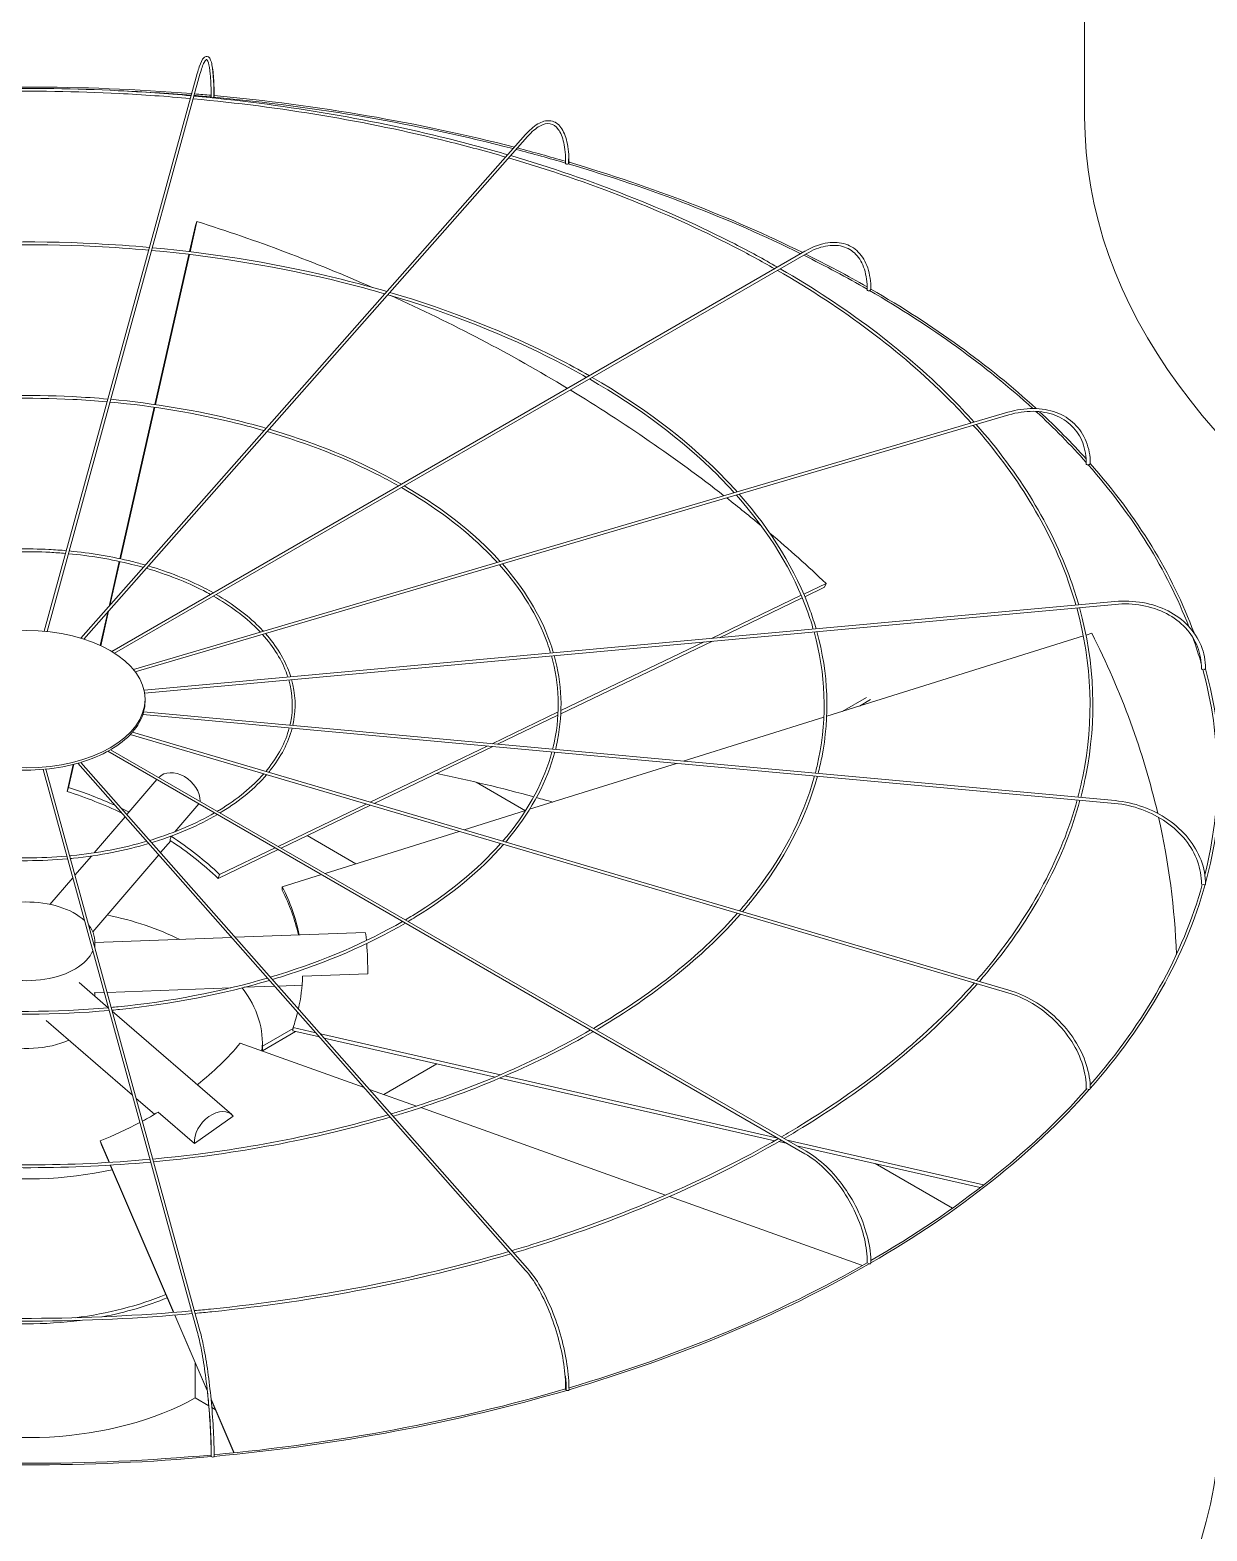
# Model space of a CAD drawing. Header units: millimetres. Extents: x -312439 to 477422, y -331570 to 212570.
# Drawn here: x 450112 to 451146, y 89367 to 90687 of the extents above; entities that cross this region are included whole.
import ezdxf

# ---------------------------------------------------------------- set-up
doc = ezdxf.new("R2010")
doc.units = ezdxf.units.MM

msp = doc.modelspace()

# ---------------------------------------------------------------- linework, layer by layer
at = {"color": 3, "linetype": 'Continuous', "lineweight": 0, "extrusion": (-1.11022e-16, 0.816497, 0.57735)}
for p, q in [((451038.304, 90610.389), (451038.304, 91173.277)), ((450258.47, 90648.3), (450124.002, 90158.131)), ((450260.832, 90647.652), (450126.477, 90157.894)), ((450156.313, 90152.029), (450546.991, 90594.711)), ((450548.827, 90593.09), (450158.878, 90151.233)), ((450251.586, 90491.802), (450256.815, 90514.885)), ((450258.145, 90518.317), (450252.124, 90491.737)), ((450256.815, 90514.885), (450258.145, 90518.317)), ((450792.504, 90492.104), (450183.312, 90140.388)), ((450793.728, 90489.983), (450185.677, 90138.924)), ((450221.156, 90357.457), (450251.042, 90489.4)), ((450251.581, 90489.335), (450221.692, 90357.38)), ((450190.463, 90221.95), (450220.613, 90355.06)), ((450221.149, 90354.983), (450190.99, 90221.836)), ((450202.354, 90124.555), (450970.924, 90350.648)), ((450203.989, 90122.483), (450971.615, 90348.299)), ((450180.948, 90179.943), (450189.922, 90219.561)), ((450190.449, 90219.447), (450181.692, 90180.786)), ((450791.446, 90190.805), (450811.053, 90200.215)), ((450809.723, 90196.783), (450792.423, 90188.48)), ((450809.723, 90196.783), (450811.053, 90200.215)), ((450211.731, 90106.258), (451064.819, 90184.267)), ((451065.042, 90181.828), (450212.188, 90103.84)), ((450710.273, 90151.846), (450789.236, 90189.744)), ((450790.212, 90187.419), (450717.463, 90152.504)), ((450173.192, 90145.7), (450179.82, 90174.963)), ((450180.564, 90175.806), (450173.693, 90145.469)), ((451037.159, 90154.095), (450811.632, 90083.444)), ((451044.602, 90156.427), (451039.51, 90154.832)), ((450711.131, 90149.465), (450577.973, 90085.558)), ((450578.091, 90088.408), (450703.941, 90148.808)), ((450846.663, 90100.058), (450825.304, 90087.727)), ((450211.384, 90087.338), (451065.042, 90009.277)), ((450212.597, 90096.505), (450212.597, 90098.505)), ((450517.532, 90059.343), (450575.596, 90087.21)), ((450840.451, 90092.472), (450850.127, 90098.058)), ((451064.819, 90006.837), (450210.661, 90084.944)), ((450575.454, 90084.348), (450522.421, 90058.896)), ((450809.145, 90082.665), (450685.631, 90043.971)), ((450970.924, 89840.456), (450199.596, 90067.361)), ((450201.434, 90069.374), (450971.615, 89842.806)), ((450179.914, 90052.679), (450792.504, 89699)), ((450793.728, 89701.122), (450182.391, 90054.078)), ((450410.368, 90007.911), (450513.227, 90057.277)), ((450518.116, 90056.83), (450413.976, 90006.849)), ((450122.955, 90036.789), (450258.47, 89542.805)), ((450260.832, 89543.453), (450125.434, 90037.012)), ((450144.119, 90017.344), (450149.502, 90041.113)), ((450150.089, 90041.26), (450145.449, 90020.776)), ((450153.569, 90042.186), (450546.991, 89596.394)), ((450156.172, 90042.938), (450548.827, 89598.014)), ((450679.553, 90042.067), (450550.571, 90001.661)), ((450144.119, 90017.344), (450145.449, 90020.776)), ((450223.01, 90027.797), (450196.664, 89997.056)), ((450546.811, 90000.483), (450503.521, 90025.477)), ((450195.054, 89995.178), (450167.85, 89963.436)), ((450259.803, 90006.555), (450238.678, 89981.907)), ((450329.542, 89969.12), (450407.069, 90006.328)), ((450410.678, 90005.266), (450332.184, 89967.594)), ((450546.966, 90000.532), (450492.962, 89983.614)), ((450488.759, 89982.297), (450370.75, 89945.328)), ((450235.144, 89974.009), (450226.206, 89963.581)), ((450278.127, 89944.443), (450326.867, 89967.836)), ((450397.792, 89953.8), (450354.963, 89978.527)), ((450165.418, 89960.599), (450151.009, 89943.786)), ((450224.597, 89961.703), (450166.629, 89894.067)), ((450329.509, 89966.31), (450276.796, 89941.012)), ((450149.085, 89941.541), (450129.028, 89918.138)), ((450276.796, 89941.012), (450278.127, 89944.443)), ((450367.574, 89944.333), (450333.231, 89933.575)), ((450333.136, 89930.618), (450333.231, 89933.575)), ((450288.707, 89889.058), (450168.433, 89884.601)), ((450406.073, 89893.408), (450291.871, 89889.176)), ((450168.433, 89885.644), (450168.433, 89880.27)), ((450180.336, 89827.293), (450154.793, 89849.427)), ((450351.074, 89854.981), (450408.303, 89857.102)), ((450176.758, 89840.664), (450167.752, 89840.33)), ((450168.433, 89840.355), (450168.433, 89837.607)), ((450287.887, 89844.782), (450179.273, 89840.757)), ((450326.518, 89846.214), (450299.791, 89845.224)), ((450350.597, 89847.107), (450329.682, 89846.331)), ((450288.78, 89733.317), (450183.787, 89824.302)), ((450201.511, 89750.436), (450125.837, 89816.013)), ((450342.62, 89806.898), (450342.715, 89809.855)), ((450342.715, 89809.855), (450362.608, 89805.32)), ((450342.69, 89809.089), (450315.711, 89793.513)), ((450315.711, 89789.513), (450344.916, 89806.375)), ((450315.711, 89789.157), (450315.711, 89796.407)), ((450365.899, 89801.591), (450342.62, 89806.898)), ((450366.698, 89804.388), (450524.867, 89768.333)), ((450520.289, 89766.398), (450369.989, 89800.659)), ((450405.026, 89757.256), (450296.32, 89796.083)), ((450469.093, 89778.068), (450422.336, 89751.073)), ((450765.948, 89710.399), (450524.382, 89765.465)), ((450528.925, 89767.407), (450768.681, 89712.754)), ((450220.898, 89733.635), (450204.843, 89747.548)), ((450451.048, 89740.818), (450409.797, 89755.552)), ((450224.173, 89735.591), (450255.969, 89708.037)), ((450255.969, 89708.037), (450290.164, 89731.857)), ((450670.057, 89662.594), (450454.822, 89739.47)), ((450173.126, 89710.267), (450181.246, 89691.351)), ((450174.361, 89706.93), (450173.126, 89710.267)), ((450181.054, 89691.34), (450174.361, 89706.93)), ((450777.206, 89707.832), (450769.472, 89709.595)), ((450776.777, 89710.909), (450949.494, 89671.537)), ((450946.528, 89669.235), (450785.301, 89705.987)), ((450237.659, 89559.484), (450182.081, 89688.948)), ((450182.273, 89688.96), (450237.85, 89559.499)), ((450922.091, 89651.095), (450854.231, 89690.274)), ((450843.114, 89600.783), (450673.428, 89661.39)), ((450267.355, 89490.311), (450238.679, 89557.109)), ((450238.869, 89557.124), (450267.287, 89490.927)), ((450256.754, 89515.005), (450256.754, 89484.329)), ((450268.609, 89477.484), (450256.754, 89484.329)), ((450270.605, 89483.199), (450290.818, 89436.115)), ((450290.629, 89436.095), (450270.662, 89482.606)), ((450274.262, 89474.221), (450271.271, 89475.948))]:
    msp.add_line(p, q, dxfattribs=at)
at = {"color": 3, "linetype": 'Continuous', "lineweight": 0}
for centre, major_axis, ratio, start_param, end_param in [((450108.538, 90030.97), (-1048.768, 0), 0.57735027, 4.57359934, 4.85199434), ((450108.538, 90030.97), (-1046.319, 0), 0.57735027, 4.57364216, 4.63432464), ((450108.538, 90030.97), (-1046.319, 0), 0.57735027, 4.55682048, 4.57124415), ((450108.538, 90030.97), (-1048.768, 0), 0.57735027, 4.55718579, 4.57120693), ((450271.881, 90627.724), (1.225, -0.004), 0.56474576, 3.14159265, 4.55699194), ((450271.881, 90627.724), (1.225, -0.004), 0.56474576, 4.55699194, 6.12778827), ((450108.538, 90030.97), (-1046.319, 0), 0.57735027, 4.2914666, 4.55448885), ((450272.072, 90628.422), (1.225, 0), 0.57735027, 5.71748689, 6.28318531), ((450108.538, 90030.97), (-1048.768, 0), 0.57735027, 4.29134899, 4.55463788), ((452087.072, 90610.389), (-1048.768, 0), 0.57735027, 0, 3.14159265), ((450108.538, 90030.97), (-1046.319, 0), 0.57735027, 4.24262693, 4.28868124), ((450108.538, 90030.97), (-1048.768, 0), 0.57735027, 4.24381435, 4.28857014), ((450583.402, 90569.285), (1.225, -0.01), 0.56597275, 3.14159265, 4.24604342), ((450583.402, 90569.285), (1.225, -0.01), 0.56597275, 4.24604342, 5.81683974), ((450108.538, 90030.97), (-1046.319, 0), 0.57735027, 4.00461262, 4.24016109), ((450583.958, 90569.915), (1.225, 0), 0.57735027, 5.29033196, 6.28318531), ((450108.538, 90030.97), (-1048.768, 0), 0.57735027, 4.00443097, 4.24060103), ((450109.868, 89863.69), (-942.562, 365.4), 0.65992862, 4.64663537, 4.80984928), ((450108.538, 90030.97), (-1046.319, 0), 0.57735027, 3.92863661, 4.00129229), ((450108.538, 90030.97), (-1048.768, 0), 0.57735027, 3.93098858, 4.00111844), ((450848.397, 90458.127), (1.225, -0.016), 0.56830663, 3.14159265, 3.93464288), ((450848.397, 90458.127), (1.225, -0.016), 0.56830663, 3.93464288, 5.50543921), ((450108.538, 90030.97), (-1046.319, 0), 0.57735027, 3.70570419, 3.9258203), ((450849.263, 90458.627), (-1.225, 0), 0.57735027, 1.83263032, 3.14159265), ((450108.538, 90030.97), (-1048.768, 0), 0.57735027, 3.70411228, 3.92650775), ((450109.868, 89863.69), (-942.562, 365.4), 0.65992862, 4.45394149, 4.62923067), ((450109.868, 89863.69), (-942.562, 365.4), 0.65992862, 4.28319099, 4.45112181), ((450108.538, 90030.97), (-1046.319, 0), 0.57735027, 3.61515195, 3.70067928), ((450108.538, 90030.97), (-1048.768, 0), 0.57735027, 3.61992048, 3.69877001), ((451040.927, 90305.132), (-1.225, 0.021), 0.57151893, 0, 0.48093441), ((451040.927, 90305.132), (-1.225, 0.021), 0.57151893, 0.48093441, 2.05173073), ((450108.538, 90030.97), (-1046.319, 0), 0.57735027, 3.3609423, 3.61148113), ((451042.018, 90305.453), (-1.225, 0), 0.57735027, 1.51847105, 3.14159265), ((450108.538, 90030.97), (-1048.768, 0), 0.57735027, 3.35086888, 3.61231471), ((450109.868, 89863.69), (-942.562, 365.4), 0.65992862, 4.23904287, 4.2800546), ((450109.868, 89863.69), (-942.562, 365.4), 0.65992862, 4.15803474, 4.22871948), ((450108.633, 89863.215), (1010.388, -32.497), 0.79709982, 0.20844184, 0.41264052), ((450108.538, 90030.97), (-1046.319, 0), 0.57735027, 3.30554955, 3.34466555), ((451142.146, 90125.276), (-1.225, 0.023), 0.57529521, 0, 0.1678974), ((451142.146, 90125.276), (-1.225, 0.023), 0.57529521, 0.1678974, 1.73869372), ((450108.538, 90030.97), (-1046.319, 0), 0.57735027, 2.9973499, 3.29716571), ((451143.356, 90125.386), (-1.225, 0), 0.57735027, 1.20431179, 3.14159265), ((450108.538, 90030.97), (-1048.768, 0), 0.57735027, 2.98561554, 3.29783032), ((450108.105, 90096.505), (-104.492, 0), 0.57735027, 2.67392209, 2.98094469), ((450108.105, 90096.505), (-104.492, 0), 0.57735027, 2.98808135, 3.14159265), ((450108.105, 90096.505), (-104.492, 0), 0.57735027, 2.35976282, 2.66678542), ((450108.105, 90096.505), (-104.492, 0), 0.57735027, 2.04560356, 2.35262616), ((450108.105, 90096.505), (-104.492, 0), 0.57735027, 1.41728503, 1.72430763), ((450108.105, 90096.505), (-104.492, 0), 0.57735027, 1.73144429, 2.03846689), ((450241.128, 90014.964), (-16.786, 14.386), 0.73180825, 3.6699438, 6.25547108), ((450109.868, 89863.69), (226.18, -87.683), 0.65992862, 1.48816133, 1.66825663), ((450108.538, 89466.081), (1046.319, 0), 0.57735027, 1.13086203, 1.21917829), ((450108.538, 89860.258), (-226.18, 87.683), 0.65992862, 4.59602029, 4.80984928), ((450108.538, 89466.081), (1046.319, 0), 0.57735027, 1.11315293, 1.12829513), ((450109.868, 89863.69), (226.18, -87.683), 0.65992862, 1.43137513, 1.46305029), ((450108.633, 89863.215), (1010.388, -32.497), 0.79709982, 0.05380476, 0.20420122), ((450108.538, 89860.258), (-226.18, 87.683), 0.65992862, 4.15803474, 4.39268064), ((450109.868, 89863.69), (226.18, -87.683), 0.65992862, 1.01644208, 1.25303729), ((450108.538, 89860.258), (242.456, -7.798), 0.79709982, 0.20115917, 0.41264052), ((450108.633, 89863.215), (242.456, -7.798), 0.79709982, 0.18583027, 0.41264052), ((450108.538, 90030.97), (-1046.319, 0), 0.57735027, 2.6752935, 2.98289949), ((450108.538, 90030.97), (-1048.768, 0), 0.57735027, 2.67086857, 2.98332964), ((451142.146, 89936.163), (-1.225, 0.023), 0.57926583, 0, 1.42460911), ((451143.356, 89936.053), (-1.225, 0), 0.57735027, 0.89015252, 3.14159265), ((450108.538, 89885.644), (-59.895, 0), 0.57735027, 3.69756416, 5.76575409), ((450108.538, 89796.407), (-207.174, 0), 0.57735027, 4.00561733, 4.36390833), ((450108.538, 89885.644), (-59.895, 0), 0.57735027, 3.02719924, 3.57014533), ((450406.891, 89871.316), (-0.819, 22.092), 0.05230802, 5.46284956, 6.28318531), ((450108.538, 89885.644), (-59.895, 0), 0.57735027, 0.78539816, 2.89978042), ((450406.891, 89871.316), (-0.819, 22.092), 0.05230802, 4.01155215, 5.31083021), ((450108.633, 89863.215), (242.456, -7.798), 0.79709982, 6.13145768, 6.28093219), ((450108.538, 89796.407), (-207.174, 0), 0.57735027, 3.08204121, 3.55783774), ((450108.633, 89863.215), (242.456, -7.798), 0.79709982, 6.04401129, 6.11604234), ((450108.538, 89826.022), (-59.895, 0), 0.57735027, 1.1079301, 2.23846982), ((450107.302, 89863.595), (-227.492, -84.221), 0.6873805, 2.02158825, 2.2576377), ((450108.538, 90030.97), (-1046.319, 0), 0.57735027, 2.35898226, 2.6687056), ((450108.538, 90030.97), (-1048.768, 0), 0.57735027, 2.35667794, 2.66891462), ((451040.927, 89756.307), (-1.225, 0.021), 0.58304212, 0, 1.10944839), ((451042.018, 89755.986), (-1.225, 0), 0.57735027, 0.57599326, 3.14159265), ((450107.302, 89863.595), (-227.492, -84.221), 0.6873805, 1.7758456, 1.84274406), ((450274.302, 89716.61), (14.478, 16.707), 0.67950023, 6.14949631, 8.84418497), ((450107.302, 89863.595), (-227.492, -84.221), 0.6873805, 1.60582316, 1.76537716), ((450108.538, 89796.407), (-207.174, 0), 0.57735027, 1.30817895, 1.9425337), ((450108.538, 90030.97), (-1046.319, 0), 0.57735027, 2.04376734, 2.35460013), ((450108.538, 90030.97), (-1048.768, 0), 0.57735027, 2.04258502, 2.35459852), ((450848.397, 89603.312), (-1.225, 0.017), 0.58625442, 0, 0.79329185), ((450849.263, 89602.812), (-1.225, 0), 0.57735027, 0.26183399, 3.14159265), ((450108.538, 89671.902), (-207.174, 0), 0.57735027, 1.77816663, 2.202298), ((450108.538, 89671.902), (-212.072, 0), 0.57735027, 1.89063678, 2.19285982), ((450108.538, 89671.902), (-212.072, 0), 0.57735027, 1.3476903, 1.79509044), ((450108.538, 89571.902), (-212.072, 0), 0.57735027, 0.98594125, 2.34464399), ((450108.538, 90030.97), (-1046.319, 0), 0.57735027, 1.72891751, 2.04055715), ((450108.538, 90030.97), (-1048.768, 0), 0.57735027, 1.72854634, 2.04038352), ((450583.402, 89492.154), (-1.225, 0.011), 0.58858829, 0, 0.47632773), ((450583.958, 89491.524), (-1.225, 0), 0.57735027, 0, 3.14159265), ((450108.538, 89468.081), (-1048.768, 0), 0.57735027, 0, 3.14159265), ((450108.538, 90030.97), (-1048.768, 0), 0.57735027, 1.41453598, 1.72626058), ((450108.538, 90030.97), (-1046.319, 0), 0.57735027, 1.41438895, 1.72636573), ((450271.881, 89433.715), (-1.225, 0.004), 0.58981528, 0, 0.15883691), ((450272.072, 89433.017), (-1.225, 0), 0.57735027, 0, 3.14159265)]:
    msp.add_ellipse(centre, major_axis=major_axis, ratio=ratio, start_param=start_param, end_param=end_param, dxfattribs=at)
msp.add_ellipse((450108.105, 90098.505), major_axis=(-104.492, 0), ratio=0.57735027, dxfattribs=at)
for points, knots in [([(450273.297, 90628.422), (450273.297, 90635.236), (450273.091, 90641.302), (450272.28, 90651.376), (450271.682, 90655.372), (450270.075, 90661.059), (450269.173, 90663.12), (450266.033, 90663.581), (450265.04, 90662.991), (450262.835, 90660.65), (450261.605, 90658.032), (450259.687, 90652.506), (450259.078, 90650.515), (450258.47, 90648.3)], [4.71238898, 4.71238898, 4.71238898, 4.71238898, 5.02654825, 5.02654825, 5.34070751, 5.34070751, 5.65486678, 5.65486678, 5.82360284, 5.82360284, 6.1377621, 6.1377621, 6.28318531, 6.28318531, 6.28318531, 6.28318531]), ([(450260.832, 90647.652), (450262.105, 90652.292), (450263.382, 90655.858), (450265.606, 90660.18), (450266.603, 90660.779), (450266.709, 90660.779), (450267.529, 90660.185), (450268.938, 90655.527), (450269.515, 90652.127), (450270.357, 90643.154), (450270.605, 90637.434), (450270.657, 90629.882), (450270.659, 90628.814), (450270.656, 90627.727)], [0, 0, 0, 0, 0.31526689, 0.31526689, 0.60947257, 0.60947257, 0.92674061, 0.92674061, 1.22083726, 1.22083726, 1.53563039, 1.53563039, 1.5863402, 1.5863402, 1.5863402, 1.5863402]), ([(450271.77, 90652.963), (450271.807, 90652.72), (450271.842, 90652.473), (450272.45, 90648.126), (450272.827, 90642.913), (450273.079, 90633.964), (450273.115, 90630.923), (450273.106, 90627.723)], [7.384497053, 7.384497053, 7.384497053, 7.384497053, 7.403952931, 7.403952931, 7.721220971, 7.721220971, 7.869487909, 7.869487909, 7.869487909, 7.869487909]), ([(450253.115, 90628.781), (450231.87, 90630.703), (450210.511, 90632.202), (450113.81, 90637.046), (450037.745, 90635.533), (449963.094, 90628.781)], [3.771589677, 3.771589677, 3.771589677, 3.771589677, 3.840445898, 3.840445898, 4.082391957, 4.082391957, 4.082391957, 4.082391957]), ([(450252.457, 90626.381), (450231.665, 90628.256), (450210.764, 90629.726), (450114.512, 90634.597), (450038.423, 90633.114), (449963.753, 90626.381)], [3.7720633, 3.7720633, 3.7720633, 3.7720633, 3.839550132, 3.839550132, 4.081918334, 4.081918334, 4.081918334, 4.081918334]), ([(450531.33, 90576.966), (450514.068, 90582.012), (450496.536, 90586.749), (450407.438, 90608.907), (450332.281, 90621.497), (450255.593, 90628.555)], [3.458315721, 3.458315721, 3.458315721, 3.458315721, 3.520259366, 3.520259366, 3.768912043, 3.768912043, 3.768912043, 3.768912043]), ([(450529.54, 90574.937), (450512.812, 90579.81), (450495.83, 90584.394), (450407.155, 90606.479), (450331.815, 90619.101), (450254.935, 90626.156)], [3.459637643, 3.459637643, 3.459637643, 3.459637643, 3.519736913, 3.519736913, 3.769381517, 3.769381517, 3.769381517, 3.769381517]), ([(450585.182, 90569.915), (450585.182, 90576.775), (450584.58, 90582.971), (450582.195, 90593.472), (450580.416, 90597.784), (450575.694, 90604.123), (450572.698, 90606.146), (450566.138, 90607.285), (450562.701, 90606.591), (450555.449, 90602.911), (450551.591, 90599.767), (450547.494, 90595.277), (450547.242, 90594.996), (450546.991, 90594.711)], [4.71238898, 4.71238898, 4.71238898, 4.71238898, 5.02654825, 5.02654825, 5.34070751, 5.34070751, 5.65486678, 5.65486678, 5.94845155, 5.94845155, 6.26261081, 6.26261081, 6.28318531, 6.28318531, 6.28318531, 6.28318531]), ([(450548.827, 90593.09), (450552.483, 90597.233), (450556.115, 90600.295), (450562.847, 90603.983), (450565.909, 90604.608), (450571.275, 90603.668), (450573.662, 90602.093), (450577.77, 90596.499), (450579.436, 90592.48), (450581.645, 90582.469), (450582.204, 90576.506), (450582.18, 90569.68), (450582.179, 90569.488), (450582.177, 90569.295)], [6.28318531, 6.28318531, 6.28318531, 6.28318531, 6.59783007, 6.59783007, 6.91209691, 6.91209691, 7.22936495, 7.22936495, 7.54663299, 7.54663299, 7.86046851, 7.86046851, 7.86952551, 7.86952551, 7.86952551, 7.86952551]), ([(450768.366, 90478.169), (450756.187, 90485.151), (450743.676, 90491.94), (450671.278, 90529.118), (450604.923, 90555.291), (450533.925, 90576.204)], [3.145113132, 3.145113132, 3.145113132, 3.145113132, 3.200037836, 3.200037836, 3.455209352, 3.455209352, 3.455209352, 3.455209352]), ([(450765.911, 90476.751), (450754.173, 90483.456), (450742.127, 90489.981), (450670.045, 90527.003), (450603.436, 90553.243), (450532.136, 90574.177)], [3.146975566, 3.146975566, 3.146975566, 3.146975566, 3.199958928, 3.199958928, 3.456525414, 3.456525414, 3.456525414, 3.456525414]), ([(450584.589, 90573.333), (450584.612, 90572.516), (450584.625, 90571.689), (450584.632, 90570.332), (450584.631, 90569.808), (450584.626, 90569.281)], [7.8059806913, 7.8059806913, 7.8059806913, 7.8059806913, 7.8451401512, 7.8451401512, 7.8694167814, 7.8694167814, 7.8694167814, 7.8694167814]), ([(450216.549, 90495.486), (450200.7, 90496.914), (450184.767, 90498.029), (450112.452, 90501.645), (450055.531, 90500.52), (449999.661, 90495.486)], [3.772165081, 3.772165081, 3.772165081, 3.772165081, 3.840593344, 3.840593344, 4.081816553, 4.081816553, 4.081816553, 4.081816553]), ([(450215.89, 90493.086), (450200.495, 90494.467), (450185.019, 90495.553), (450113.153, 90499.196), (450056.209, 90498.101), (450000.319, 90493.086)], [3.772797592, 3.772797592, 3.772797592, 3.772797592, 3.839399606, 3.839399606, 4.081184042, 4.081184042, 4.081184042, 4.081184042]), ([(450850.488, 90458.627), (450850.488, 90465.528), (450849.543, 90471.908), (450845.809, 90483.022), (450843.016, 90487.757), (450835.822, 90495.037), (450831.429, 90497.58), (450821.559, 90500.186), (450816.092, 90500.254), (450804.635, 90497.979), (450798.639, 90495.627), (450792.61, 90492.165), (450792.557, 90492.135), (450792.504, 90492.104)], [3.14159265, 3.14159265, 3.14159265, 3.14159265, 3.45575192, 3.45575192, 3.76991118, 3.76991118, 4.08269654, 4.08269654, 4.39544819, 4.39544819, 4.70960746, 4.70960746, 4.71238898, 4.71238898, 4.71238898, 4.71238898]), ([(450793.728, 90489.983), (450799.478, 90493.303), (450805.204, 90495.544), (450816.001, 90497.684), (450821.067, 90497.585), (450830.07, 90495.131), (450834.016, 90492.782), (450840.507, 90486.008), (450843.049, 90481.575), (450846.429, 90470.986), (450847.262, 90464.836), (450847.172, 90458.144)], [1.57079633, 1.57079633, 1.57079633, 1.57079633, 1.88806437, 1.88806437, 2.20533241, 2.20533241, 2.52260045, 2.52260045, 2.83986849, 2.83986849, 3.15713653, 3.15713653, 3.15713653, 3.15713653]), ([(450423.421, 90454.692), (450411.163, 90458.252), (450398.724, 90461.603), (450332.528, 90478.094), (450276.026, 90487.565), (450218.368, 90492.861)], [3.460983159, 3.460983159, 3.460983159, 3.460983159, 3.519648571, 3.519648571, 3.769222865, 3.769222865, 3.769222865, 3.769222865]), ([(450425.212, 90456.722), (450412.42, 90460.453), (450399.43, 90463.958), (450332.811, 90480.522), (450276.492, 90489.96), (450219.027, 90495.26)], [3.459218713, 3.459218713, 3.459218713, 3.459218713, 3.520344822, 3.520344822, 3.768597722, 3.768597722, 3.768597722, 3.768597722]), ([(450938.657, 90341.156), (450932.024, 90348.557), (450925.094, 90355.869), (450876.874, 90404.057), (450826.464, 90441.914), (450768.369, 90475.342)], [2.833719703, 2.833719703, 2.833719703, 2.833719703, 2.880073873, 2.880073873, 3.143270218, 3.143270218, 3.143270218, 3.143270218]), ([(450941.258, 90341.922), (450934.381, 90349.629), (450927.183, 90357.241), (450878.777, 90405.633), (450828.592, 90443.391), (450770.82, 90476.757)], [2.831913395, 2.831913395, 2.831913395, 2.831913395, 2.879924499, 2.879924499, 3.141418031, 3.141418031, 3.141418031, 3.141418031]), ([(450603.093, 90382.748), (450594.145, 90387.866), (450584.959, 90392.844), (450530.848, 90420.63), (450481.068, 90440.267), (450427.808, 90455.961)], [3.146361804, 3.146361804, 3.146361804, 3.146361804, 3.200049713, 3.200049713, 3.455080387, 3.455080387, 3.455080387, 3.455080387]), ([(450600.636, 90381.33), (450592.13, 90386.17), (450583.409, 90390.885), (450529.616, 90418.514), (450479.581, 90438.219), (450426.019, 90453.934)], [3.148849473, 3.148849473, 3.148849473, 3.148849473, 3.199944541, 3.199944541, 3.456834427, 3.456834427, 3.456834427, 3.456834427]), ([(450730.414, 90279.897), (450725.654, 90285.179), (450720.691, 90290.402), (450684.713, 90326.354), (450646.801, 90354.807), (450603.098, 90379.922)], [2.83591825, 2.83591825, 2.83591825, 2.83591825, 2.880098074, 2.880098074, 3.143909361, 3.143909361, 3.143909361, 3.143909361]), ([(450733.019, 90280.663), (450728.012, 90286.252), (450722.781, 90291.774), (450686.616, 90327.93), (450648.929, 90356.284), (450605.548, 90381.337)], [2.833499431, 2.833499431, 2.833499431, 2.833499431, 2.879899034, 2.879899034, 3.141439875, 3.141439875, 3.141439875, 3.141439875]), ([(450179.994, 90362.235), (450169.538, 90363.17), (450159.027, 90363.902), (450111.09, 90366.29), (450073.309, 90365.553), (450036.216, 90362.235)], [3.773286698, 3.773286698, 3.773286698, 3.773286698, 3.840886477, 3.840886477, 4.080694936, 4.080694936, 4.080694936, 4.080694936]), ([(450179.335, 90359.835), (450169.333, 90360.724), (450159.28, 90361.425), (450111.791, 90363.842), (450073.987, 90363.133), (450036.874, 90359.835)], [3.774238416, 3.774238416, 3.774238416, 3.774238416, 3.839097695, 3.839097695, 4.079743218, 4.079743218, 4.079743218, 4.079743218]), ([(450317.333, 90334.483), (450309.536, 90336.732), (450301.63, 90338.856), (450257.905, 90349.754), (450220.246, 90356.073), (450181.814, 90359.61)], [3.463595352, 3.463595352, 3.463595352, 3.463595352, 3.51947091, 3.51947091, 3.768879274, 3.768879274, 3.768879274, 3.768879274]), ([(450319.126, 90336.514), (450310.793, 90338.934), (450302.336, 90341.21), (450258.189, 90352.182), (450220.712, 90358.468), (450182.472, 90362.01)], [3.46094335, 3.46094335, 3.46094335, 3.46094335, 3.520514255, 3.520514255, 3.7679441, 3.7679441, 3.7679441, 3.7679441]), ([(451043.243, 90305.453), (451043.243, 90312.383), (451042.045, 90318.981), (451037.344, 90330.858), (451033.839, 90336.133), (451024.877, 90344.8), (451019.423, 90348.191), (451007.14, 90352.755), (451000.313, 90353.931), (450985.96, 90353.982), (450978.436, 90352.858), (450970.924, 90350.648)], [4.71238898, 4.71238898, 4.71238898, 4.71238898, 5.02654825, 5.02654825, 5.34070751, 5.34070751, 5.65486678, 5.65486678, 5.96902604, 5.96902604, 6.28318531, 6.28318531, 6.28318531, 6.28318531]), ([(450971.615, 90348.299), (450978.878, 90350.435), (450986.127, 90351.502), (450999.864, 90351.41), (451006.348, 90350.251), (451017.916, 90345.851), (451022.999, 90342.613), (451031.296, 90334.38), (451034.512, 90329.386), (451038.773, 90318.094), (451039.815, 90311.797), (451039.703, 90305.153)], [6.28318531, 6.28318531, 6.28318531, 6.28318531, 6.60045335, 6.60045335, 6.91772139, 6.91772139, 7.23498943, 7.23498943, 7.55225747, 7.55225747, 7.86952551, 7.86952551, 7.86952551, 7.86952551]), ([(451030.651, 90181.143), (451028.63, 90188.224), (451026.362, 90195.283), (451006.898, 90249.781), (450978.771, 90295.944), (450940.46, 90339.134)], [2.519571261, 2.519571261, 2.519571261, 2.519571261, 2.559550642, 2.559550642, 2.829500903, 2.829500903, 2.829500903, 2.829500903]), ([(451033.134, 90181.37), (451031.02, 90188.812), (451028.638, 90196.227), (451009.012, 90250.928), (450981.03, 90296.897), (450943.056, 90339.897)], [2.518738954, 2.518738954, 2.518738954, 2.518738954, 2.560443172, 2.560443172, 2.827714195, 2.827714195, 2.827714195, 2.827714195]), ([(450435.398, 90285.929), (450430.113, 90288.915), (450424.706, 90291.828), (450389.196, 90310.068), (450355.746, 90323.234), (450319.933, 90333.727)], [3.152476318, 3.152476318, 3.152476318, 3.152476318, 3.199914714, 3.199914714, 3.457374967, 3.457374967, 3.457374967, 3.457374967]), ([(450437.859, 90287.35), (450432.129, 90290.611), (450426.255, 90293.787), (450390.429, 90312.183), (450357.234, 90325.282), (450321.722, 90335.754)], [3.148732281, 3.148732281, 3.148732281, 3.148732281, 3.200072384, 3.200072384, 3.454746323, 3.454746323, 3.454746323, 3.454746323]), ([(450522.199, 90218.645), (450519.305, 90221.823), (450516.3, 90224.969), (450492.562, 90248.688), (450467.161, 90267.728), (450437.865, 90284.525)], [2.840166791, 2.840166791, 2.840166791, 2.840166791, 2.880145835, 2.880145835, 3.145067211, 3.145067211, 3.145067211, 3.145067211]), ([(450524.809, 90219.413), (450521.665, 90222.897), (450518.391, 90226.341), (450494.465, 90250.263), (450469.29, 90269.205), (450440.316, 90285.941)], [2.836508955, 2.836508955, 2.836508955, 2.836508955, 2.879847671, 2.879847671, 3.141363941, 3.141363941, 3.141363941, 3.141363941]), ([(450799.836, 90160.036), (450798.391, 90165.028), (450796.784, 90170.004), (450782.272, 90210.665), (450761.094, 90245.392), (450732.223, 90277.875)], [2.521788299, 2.521788299, 2.521788299, 2.521788299, 2.55939978, 2.55939978, 2.830291828, 2.830291828, 2.830291828, 2.830291828]), ([(450802.32, 90160.264), (450800.782, 90165.615), (450799.058, 90170.948), (450784.387, 90211.812), (450763.353, 90246.345), (450734.819, 90278.639)], [2.520659116, 2.520659116, 2.520659116, 2.520659116, 2.560589234, 2.560589234, 2.827907762, 2.827907762, 2.827907762, 2.827907762]), ([(450143.439, 90228.983), (450138.376, 90229.426), (450133.288, 90229.774), (450109.729, 90230.936), (450091.087, 90230.586), (450072.771, 90228.983)], [3.776630452, 3.776630452, 3.776630452, 3.776630452, 3.841752063, 3.841752063, 4.077351182, 4.077351182, 4.077351182, 4.077351182]), ([(450142.78, 90226.582), (450138.171, 90226.98), (450133.541, 90227.298), (450110.431, 90228.486), (450091.766, 90228.165), (450073.429, 90226.582)], [3.778551419, 3.778551419, 3.778551419, 3.778551419, 3.838185012, 3.838185012, 4.075430215, 4.075430215, 4.075430215, 4.075430215]), ([(450211.241, 90214.269), (450207.909, 90215.211), (450204.538, 90216.108), (450183.284, 90221.413), (450164.466, 90224.58), (450145.259, 90226.36)], [3.471418325, 3.471418325, 3.471418325, 3.471418325, 3.518930063, 3.518930063, 3.767850767, 3.767850767, 3.767850767, 3.767850767]), ([(450213.038, 90216.304), (450209.167, 90217.414), (450205.243, 90218.462), (450183.568, 90223.842), (450164.932, 90226.976), (450145.917, 90228.759)], [3.466082688, 3.466082688, 3.466082688, 3.466082688, 3.521010964, 3.521010964, 3.765995554, 3.765995554, 3.765995554, 3.765995554]), ([(450270.147, 90190.521), (450268.093, 90191.657), (450266.003, 90192.77), (450248.777, 90201.62), (450231.912, 90208.248), (450213.848, 90213.52)], [3.163350536, 3.163350536, 3.163350536, 3.163350536, 3.199816759, 3.199816759, 3.458993739, 3.458993739, 3.458993739, 3.458993739]), ([(450272.618, 90191.948), (450270.112, 90193.355), (450267.553, 90194.729), (450250.01, 90203.736), (450233.4, 90210.296), (450215.637, 90215.547)], [3.15578841, 3.15578841, 3.15578841, 3.15578841, 3.200131949, 3.200131949, 3.453750875, 3.453750875, 3.453750875, 3.453750875]), ([(450569.027, 90138.93), (450568.161, 90141.847), (450567.211, 90144.756), (450557.652, 90171.581), (450543.433, 90194.858), (450524.018, 90216.627)], [2.526062853, 2.526062853, 2.526062853, 2.526062853, 2.559096419, 2.559096419, 2.831723129, 2.831723129, 2.831723129, 2.831723129]), ([(450571.514, 90139.158), (450570.551, 90142.434), (450569.485, 90145.7), (450559.766, 90172.729), (450545.692, 90195.812), (450526.615, 90217.391)], [2.5243135, 2.5243135, 2.5243135, 2.5243135, 2.560878912, 2.560878912, 2.828143092, 2.828143092, 2.828143092, 2.828143092]), ([(450313.961, 90157.387), (450312.948, 90158.465), (450311.91, 90159.536), (450300.412, 90171.02), (450287.522, 90180.649), (450272.631, 90189.127)], [2.852936139, 2.852936139, 2.852936139, 2.852936139, 2.880283876, 2.880283876, 3.148538696, 3.148538696, 3.148538696, 3.148538696]), ([(450316.588, 90158.159), (450315.315, 90159.54), (450314.001, 90160.907), (450302.315, 90172.596), (450289.65, 90182.127), (450275.085, 90190.544)], [2.84544614, 2.84544614, 2.84544614, 2.84544614, 2.879690294, 2.879690294, 3.141137935, 3.141137935, 3.141137935, 3.141137935]), ([(451034.852, 90012.037), (451036.536, 90018.437), (451038.023, 90024.855), (451049.128, 90080.349), (451047.269, 90130.204), (451033.805, 90178.972)], [2.205366155, 2.205366155, 2.205366155, 2.205366155, 2.241163262, 2.241163262, 2.514260549, 2.514260549, 2.514260549, 2.514260549]), ([(451144.581, 90125.386), (451144.581, 90132.331), (451143.249, 90139.161), (451138.054, 90151.904), (451134.192, 90157.814), (451124.335, 90168.128), (451118.342, 90172.531), (451104.825, 90179.414), (451097.301, 90181.893), (451081.456, 90184.7), (451073.136, 90185.028), (451064.819, 90184.267)], [4.71238898, 4.71238898, 4.71238898, 4.71238898, 5.02654825, 5.02654825, 5.34070751, 5.34070751, 5.65486678, 5.65486678, 5.96902604, 5.96902604, 6.28318531, 6.28318531, 6.28318531, 6.28318531]), ([(451065.042, 90181.828), (451073.103, 90182.565), (451081.159, 90182.235), (451096.452, 90179.483), (451103.686, 90177.06), (451116.609, 90170.378), (451122.296, 90166.12), (451131.57, 90156.206), (451135.157, 90150.552), (451139.895, 90138.401), (451141.046, 90131.905), (451140.922, 90125.299)], [6.28318531, 6.28318531, 6.28318531, 6.28318531, 6.60045335, 6.60045335, 6.91772139, 6.91772139, 7.23498943, 7.23498943, 7.55225747, 7.55225747, 7.86952551, 7.86952551, 7.86952551, 7.86952551]), ([(451032.378, 90012.264), (451033.984, 90018.334), (451035.41, 90024.42), (451046.711, 90079.758), (451044.914, 90129.782), (451031.327, 90178.745)], [2.204619764, 2.204619764, 2.204619764, 2.204619764, 2.238829514, 2.238829514, 2.515060108, 2.515060108, 2.515060108, 2.515060108]), ([(450338.193, 90117.822), (450337.923, 90118.665), (450337.639, 90119.507), (450333.033, 90132.495), (450325.772, 90144.324), (450315.809, 90155.377)], [2.538956365, 2.538956365, 2.538956365, 2.538956365, 2.558172992, 2.558172992, 2.836025224, 2.836025224, 2.836025224, 2.836025224]), ([(450340.69, 90118.051), (450340.314, 90119.252), (450339.91, 90120.451), (450335.146, 90133.644), (450328.032, 90145.279), (450318.411, 90156.142)], [2.535128932, 2.535128932, 2.535128932, 2.535128932, 2.561728893, 2.561728893, 2.828841782, 2.828841782, 2.828841782, 2.828841782]), ([(450801.589, 90033.368), (450802.696, 90037.607), (450803.685, 90041.856), (450812.149, 90083.162), (450810.787, 90120.8), (450800.517, 90157.639)], [2.206572109, 2.206572109, 2.206572109, 2.206572109, 2.238438586, 2.238438586, 2.515769314, 2.515769314, 2.515769314, 2.515769314]), ([(450804.061, 90033.142), (450805.246, 90037.71), (450806.297, 90042.291), (450814.566, 90083.753), (450813.142, 90121.222), (450802.997, 90157.866)], [2.20754654, 2.20754654, 2.20754654, 2.20754654, 2.241548585, 2.241548585, 2.514698228, 2.514698228, 2.514698228, 2.514698228]), ([(450570.783, 90054.473), (450571.399, 90056.896), (450571.958, 90059.323), (450577.584, 90086.596), (450576.661, 90111.833), (450569.72, 90136.534)], [2.210316481, 2.210316481, 2.210316481, 2.210316481, 2.237655596, 2.237655596, 2.51702204, 2.51702204, 2.51702204, 2.51702204]), ([(450573.252, 90054.248), (450573.946, 90057), (450574.567, 90059.758), (450580, 90087.187), (450579.015, 90112.255), (450572.2, 90136.761)], [2.211718384, 2.211718384, 2.211718384, 2.211718384, 2.242315601, 2.242315601, 2.515402874, 2.515402874, 2.515402874, 2.515402874]), ([(450339.958, 90075.581), (450340.099, 90076.185), (450340.234, 90076.79), (450343.02, 90090.031), (450342.535, 90102.866), (450338.921, 90115.429)], [2.221614787, 2.221614787, 2.221614787, 2.221614787, 2.235297735, 2.235297735, 2.520800805, 2.520800805, 2.520800805, 2.520800805]), ([(450342.42, 90075.356), (450342.635, 90076.29), (450342.834, 90077.226), (450345.434, 90090.622), (450344.888, 90103.289), (450341.403, 90115.656)], [2.224061215, 2.224061215, 2.224061215, 2.224061215, 2.244587809, 2.244587809, 2.517487833, 2.517487833, 2.517487833, 2.517487833]), ([(450318.632, 90034.897), (450319.041, 90035.383), (450319.445, 90035.869), (450329.386, 90048.034), (450335.969, 90060.477), (450339.355, 90073.176)], [1.903307061, 1.903307061, 1.903307061, 1.903307061, 1.915350543, 1.915350543, 2.203452943, 2.203452943, 2.203452943, 2.203452943]), ([(450321.194, 90034.144), (450321.694, 90034.747), (450322.186, 90035.352), (450332.003, 90047.66), (450338.484, 90060.154), (450341.829, 90072.95)], [1.909987851, 1.909987851, 1.909987851, 1.909987851, 1.924618049, 1.924618049, 2.206425781, 2.206425781, 2.206425781, 2.206425781]), ([(450526.853, 89973.644), (450528.487, 89975.537), (450530.081, 89977.442), (450550.363, 90002.41), (450563.363, 90026.973), (450570.152, 90052.071)], [1.894116328, 1.894116328, 1.894116328, 1.894116328, 1.917671716, 1.917671716, 2.201274894, 2.201274894, 2.201274894, 2.201274894]), ([(450529.431, 89972.885), (450531.152, 89974.897), (450532.829, 89976.922), (450552.983, 90002.036), (450565.882, 90026.651), (450572.628, 90051.845)], [1.897570624, 1.897570624, 1.897570624, 1.897570624, 1.922320382, 1.922320382, 2.202808492, 2.202808492, 2.202808492, 2.202808492]), ([(450276.14, 89999.951), (450276.742, 90000.309), (450277.341, 90000.669), (450293.515, 90010.494), (450306.676, 90021.26), (450316.878, 90032.86)], [1.585149833, 1.585149833, 1.585149833, 1.585149833, 1.596233634, 1.596233634, 1.886390456, 1.886390456, 1.886390456, 1.886390456]), ([(450278.568, 89998.549), (450279.192, 89998.925), (450279.811, 89999.303), (450296.035, 90009.308), (450309.231, 90020.259), (450319.464, 90032.099)], [1.592315094, 1.592315094, 1.592315094, 1.592315094, 1.603748231, 1.603748231, 1.893388943, 1.893388943, 1.893388943, 1.893388943]), ([(450735.064, 89912.394), (450737.931, 89915.693), (450740.72, 89919.014), (450771.341, 89956.787), (450790.758, 89993.471), (450800.949, 90030.967)], [1.891059564, 1.891059564, 1.891059564, 1.891059564, 1.918447026, 1.918447026, 2.200552897, 2.200552897, 2.200552897, 2.200552897]), ([(450737.646, 89911.634), (450740.6, 89915.051), (450743.471, 89918.493), (450773.962, 89956.413), (450793.278, 89993.148), (450803.425, 90030.74)], [1.893387733, 1.893387733, 1.893387733, 1.893387733, 1.921549455, 1.921549455, 2.201585872, 2.201585872, 2.201585872, 2.201585872]), ([(450943.239, 89851.154), (450947.354, 89855.869), (450951.35, 89860.62), (450992.308, 89911.196), (451018.138, 89959.985), (451031.733, 90009.863)], [1.889456602, 1.889456602, 1.889456602, 1.889456602, 1.918834976, 1.918834976, 2.200108517, 2.200108517, 2.200108517, 2.200108517]), ([(450945.825, 89850.393), (450950.025, 89855.228), (450954.101, 89860.099), (450994.93, 89910.822), (451020.658, 89959.663), (451034.21, 90009.636)], [1.891212574, 1.891212574, 1.891212574, 1.891212574, 1.921163042, 1.921163042, 2.200887841, 2.200887841, 2.200887841, 2.200887841]), ([(451144.581, 89936.053), (451144.581, 89942.997), (451143.25, 89950.053), (451138.075, 89963.692), (451134.233, 89970.274), (451124.424, 89982.332), (451118.459, 89987.806), (451104.99, 89997.127), (451097.488, 90000.973), (451081.672, 90006.668), (451073.359, 90008.516), (451065.042, 90009.277)], [4.71238898, 4.71238898, 4.71238898, 4.71238898, 5.02654825, 5.02654825, 5.34070751, 5.34070751, 5.65486678, 5.65486678, 5.96902604, 5.96902604, 6.28318531, 6.28318531, 6.28318531, 6.28318531]), ([(450216.692, 89974.362), (450217.382, 89974.57), (450218.071, 89974.78), (450238.95, 89981.235), (450257.531, 89989.196), (450273.708, 89998.527)], [1.267045676, 1.267045676, 1.267045676, 1.267045676, 1.27702015, 1.27702015, 1.570336557, 1.570336557, 1.570336557, 1.570336557]), ([(450218.474, 89972.343), (450219.223, 89972.572), (450219.97, 89972.803), (450241.094, 89979.427), (450259.84, 89987.566), (450276.153, 89997.115)], [1.272186296, 1.272186296, 1.272186296, 1.272186296, 1.282962347, 1.282962347, 1.577666055, 1.577666055, 1.577666055, 1.577666055]), ([(451064.819, 90006.837), (451072.88, 90006.1), (451080.944, 90004.297), (451096.266, 89998.736), (451103.521, 89994.981), (451116.494, 89985.9), (451122.209, 89980.577), (451131.532, 89968.906), (451135.138, 89962.561), (451139.895, 89949.491), (451141.046, 89942.768), (451140.922, 89936.186)], [0, 0, 0, 0, 0.31726804, 0.31726804, 0.63453608, 0.63453608, 0.95180412, 0.95180412, 1.26907216, 1.26907216, 1.5863402, 1.5863402, 1.5863402, 1.5863402]), ([(450146.347, 89960.78), (450146.998, 89960.842), (450147.648, 89960.906), (450171.16, 89963.268), (450193.42, 89967.538), (450214.104, 89973.593)], [0.949238609, 0.949238609, 0.949238609, 0.949238609, 0.957681574, 0.957681574, 1.254620941, 1.254620941, 1.254620941, 1.254620941]), ([(450147.005, 89958.382), (450147.876, 89958.466), (450148.747, 89958.553), (450172.649, 89961.02), (450195.065, 89965.39), (450215.892, 89971.566)], [0.951064936, 0.951064936, 0.951064936, 0.951064936, 0.962301991, 0.962301991, 1.259854639, 1.259854639, 1.259854639, 1.259854639]), ([(450235.432, 89978.058), (450235.415, 89977.905), (450235.396, 89977.752), (450235.215, 89976.45), (450234.933, 89975.372), (450234.556, 89974.399)], [25.28971129, 25.28971129, 25.28971129, 25.28971129, 25.51327082, 25.51327082, 27.21415767, 27.21415767, 27.21415767, 27.21415767]), ([(450441.381, 89904.55), (450443.584, 89905.84), (450445.764, 89907.143), (450478.73, 89927.245), (450504.803, 89948.593), (450525.082, 89971.612)], [1.577975631, 1.577975631, 1.577975631, 1.577975631, 1.598113062, 1.598113062, 1.885671956, 1.885671956, 1.885671956, 1.885671956]), ([(450443.819, 89903.142), (450446.04, 89904.452), (450448.238, 89905.776), (450481.252, 89926.059), (450507.361, 89947.592), (450527.672, 89970.85)], [1.581619842, 1.581619842, 1.581619842, 1.581619842, 1.601882376, 1.601882376, 1.889205457, 1.889205457, 1.889205457, 1.889205457]), ([(450071.681, 89958.151), (450072.558, 89958.072), (450073.435, 89957.996), (450097.564, 89955.979), (450121.316, 89956.057), (450144.528, 89958.151)], [0.630366287, 0.630366287, 0.630366287, 0.630366287, 0.641648359, 0.641648359, 0.94043004, 0.94043004, 0.94043004, 0.94043004]), ([(450072.34, 89960.551), (450072.809, 89960.509), (450073.279, 89960.468), (450096.957, 89958.443), (450120.684, 89958.485), (450143.87, 89960.551)], [0.632258371, 0.632258371, 0.632258371, 0.632258371, 0.638337859, 0.638337859, 0.938537956, 0.938537956, 0.938537956, 0.938537956]), ([(450322.78, 89854.152), (450325.089, 89854.84), (450327.389, 89855.539), (450369.806, 89868.699), (450406.747, 89884.553), (450438.94, 89903.13)], [1.261848076, 1.261848076, 1.261848076, 1.261848076, 1.278507505, 1.278507505, 1.570566343, 1.570566343, 1.570566343, 1.570566343]), ([(450606.615, 89809.151), (450610.424, 89811.372), (450614.189, 89813.617), (450663.946, 89843.997), (450702.931, 89875.927), (450733.286, 89910.363)], [1.575583148, 1.575583148, 1.575583148, 1.575583148, 1.598741205, 1.598741205, 1.885432931, 1.885432931, 1.885432931, 1.885432931]), ([(450609.058, 89807.741), (450612.883, 89809.982), (450616.664, 89812.249), (450666.468, 89842.811), (450705.49, 89874.925), (450735.877, 89909.601)], [1.578026357, 1.578026357, 1.578026357, 1.578026357, 1.601256762, 1.601256762, 1.887796271, 1.887796271, 1.887796271, 1.887796271]), ([(450324.565, 89852.129), (450326.933, 89852.839), (450329.29, 89853.56), (450371.951, 89866.891), (450409.057, 89882.922), (450441.387, 89901.717)], [1.264451017, 1.264451017, 1.264451017, 1.264451017, 1.281488092, 1.281488092, 1.574251683, 1.574251683, 1.574251683, 1.574251683]), ([(450182.902, 89827.528), (450184.9, 89827.715), (450186.897, 89827.909), (450234.507, 89832.725), (450278.919, 89841.275), (450320.189, 89853.386)], [0.945863763, 0.945863763, 0.945863763, 0.945863763, 0.95883914, 0.95883914, 1.255627672, 1.255627672, 1.255627672, 1.255627672]), ([(450183.56, 89825.13), (450185.779, 89825.338), (450187.996, 89825.556), (450235.996, 89830.478), (450280.564, 89839.127), (450321.978, 89851.359)], [0.946791669, 0.946791669, 0.946791669, 0.946791669, 0.961156725, 0.961156725, 1.25825401, 1.25825401, 1.25825401, 1.25825401]), ([(450771.809, 89713.777), (450777.239, 89716.934), (450782.601, 89720.13), (450849.145, 89760.784), (450901.031, 89803.283), (450941.458, 89849.124)], [1.574326589, 1.574326589, 1.574326589, 1.574326589, 1.599055591, 1.599055591, 1.885237716, 1.885237716, 1.885237716, 1.885237716]), ([(450774.253, 89712.366), (450779.699, 89715.544), (450785.077, 89718.761), (450851.668, 89759.598), (450903.591, 89802.282), (450944.05, 89848.362)], [1.576164321, 1.576164321, 1.576164321, 1.576164321, 1.600943265, 1.600943265, 1.88701346, 1.88701346, 1.88701346, 1.88701346]), ([(450970.924, 89840.456), (450978.187, 89838.32), (450985.461, 89835.115), (450999.293, 89826.883), (451005.85, 89821.858), (451017.581, 89810.494), (451022.754, 89804.157), (451031.196, 89790.814), (451034.463, 89783.811), (451038.773, 89769.854), (451039.815, 89762.902), (451039.703, 89756.328)], [0, 0, 0, 0, 0.31726804, 0.31726804, 0.63453608, 0.63453608, 0.95180412, 0.95180412, 1.26907216, 1.26907216, 1.5863402, 1.5863402, 1.5863402, 1.5863402]), ([(451043.243, 89755.986), (451043.243, 89762.915), (451042.046, 89770.173), (451037.397, 89784.653), (451033.945, 89791.873), (451025.128, 89805.588), (451019.764, 89812.081), (451007.642, 89823.718), (451000.885, 89828.861), (450986.627, 89837.3), (450979.128, 89840.596), (450971.615, 89842.806)], [4.71238898, 4.71238898, 4.71238898, 4.71238898, 5.02654825, 5.02654825, 5.34070751, 5.34070751, 5.65486678, 5.65486678, 5.96902604, 5.96902604, 6.28318531, 6.28318531, 6.28318531, 6.28318531]), ([(450035.127, 89824.901), (450036.902, 89824.739), (450038.679, 89824.584), (450087.02, 89820.521), (450134.6, 89820.678), (450181.083, 89824.901)], [0.629347255, 0.629347255, 0.629347255, 0.629347255, 0.640828535, 0.640828535, 0.941449071, 0.941449071, 0.941449071, 0.941449071]), ([(450035.785, 89827.301), (450037.154, 89827.177), (450038.523, 89827.057), (450086.412, 89822.985), (450133.968, 89823.107), (450180.424, 89827.301)], [0.630291706, 0.630291706, 0.630291706, 0.630291706, 0.639167998, 0.639167998, 0.940504621, 0.940504621, 0.940504621, 0.940504621]), ([(450428.866, 89733.944), (450432.796, 89735.11), (450436.707, 89736.297), (450500.662, 89756.164), (450555.962, 89779.909), (450604.172, 89807.734)], [1.260112578, 1.260112578, 1.260112578, 1.260112578, 1.279004431, 1.279004431, 1.570642983, 1.570642983, 1.570642983, 1.570642983]), ([(450430.653, 89731.92), (450434.64, 89733.108), (450438.608, 89734.318), (450502.808, 89754.356), (450558.273, 89778.278), (450606.62, 89806.32)], [1.261855173, 1.261855173, 1.261855173, 1.261855173, 1.280993608, 1.280993608, 1.573104483, 1.573104483, 1.573104483, 1.573104483]), ([(450219.457, 89694.277), (450222.803, 89694.588), (450226.146, 89694.912), (450297.854, 89702.182), (450364.417, 89715.012), (450426.275, 89733.179)], [0.944736348, 0.944736348, 0.944736348, 0.944736348, 0.959225727, 0.959225727, 1.25596384, 1.25596384, 1.25596384, 1.25596384]), ([(450220.115, 89691.878), (450223.682, 89692.211), (450227.245, 89692.559), (450299.343, 89699.935), (450366.062, 89712.864), (450428.063, 89731.152)], [0.945358255, 0.945358255, 0.945358255, 0.945358255, 0.960772431, 0.960772431, 1.257716852, 1.257716852, 1.257716852, 1.257716852]), ([(450534.92, 89613.773), (450540.482, 89615.419), (450546.015, 89617.098), (450631.502, 89643.669), (450705.148, 89675.298), (450769.364, 89712.36)], [1.259205702, 1.259205702, 1.259205702, 1.259205702, 1.279253109, 1.279253109, 1.570621219, 1.570621219, 1.570621219, 1.570621219]), ([(450536.707, 89611.748), (450542.326, 89613.417), (450547.916, 89615.119), (450633.648, 89641.861), (450707.458, 89673.667), (450771.812, 89710.946)], [1.260515466, 1.260515466, 1.260515466, 1.260515466, 1.280745787, 1.280745787, 1.572469242, 1.572469242, 1.572469242, 1.572469242]), ([(449998.572, 89691.65), (450001.246, 89691.407), (450003.923, 89691.172), (450076.476, 89685.062), (450147.885, 89685.3), (450217.637, 89691.65)], [0.629005431, 0.629005431, 0.629005431, 0.629005431, 0.64055333, 0.64055333, 0.941790896, 0.941790896, 0.941790896, 0.941790896]), ([(449999.231, 89694.05), (450001.498, 89693.845), (450003.767, 89693.645), (450075.868, 89687.526), (450147.252, 89687.728), (450216.979, 89694.05)], [0.629634706, 0.629634706, 0.629634706, 0.629634706, 0.639445125, 0.639445125, 0.941161621, 0.941161621, 0.941161621, 0.941161621]), ([(450792.504, 89699), (450798.254, 89695.681), (450804.025, 89691.285), (450815.01, 89680.778), (450820.222, 89674.668), (450829.553, 89661.35), (450833.67, 89654.145), (450840.392, 89639.368), (450842.996, 89631.8), (450846.431, 89617.071), (450847.262, 89609.913), (450847.172, 89603.328)], [4.71238898, 4.71238898, 4.71238898, 4.71238898, 5.02965702, 5.02965702, 5.34692506, 5.34692506, 5.6641931, 5.6641931, 5.98146114, 5.98146114, 6.29872918, 6.29872918, 6.29872918, 6.29872918]), ([(450850.488, 89602.812), (450850.488, 89609.712), (450849.542, 89617.131), (450845.868, 89632.31), (450843.139, 89640.067), (450836.164, 89655.18), (450831.919, 89662.533), (450822.319, 89676.13), (450816.965, 89682.372), (450805.657, 89693.143), (450799.704, 89697.671), (450793.728, 89701.122)], [0, 0, 0, 0, 0.31415927, 0.31415927, 0.62831853, 0.62831853, 0.9424778, 0.9424778, 1.25663706, 1.25663706, 1.57079633, 1.57079633, 1.57079633, 1.57079633]), ([(450255.999, 89561.072), (450260.697, 89561.506), (450265.39, 89561.961), (450361.189, 89571.684), (450449.892, 89588.791), (450532.328, 89613.008)], [0.94415889, 0.94415889, 0.94415889, 0.94415889, 0.959419158, 0.959419158, 1.25609347, 1.25609347, 1.25609347, 1.25609347]), ([(450256.657, 89558.673), (450261.576, 89559.129), (450266.489, 89559.607), (450362.678, 89569.437), (450451.538, 89586.642), (450534.117, 89610.981)], [0.944626582, 0.944626582, 0.944626582, 0.944626582, 0.960579805, 0.960579805, 1.257409099, 1.257409099, 1.257409099, 1.257409099]), ([(450546.991, 89596.394), (450550.647, 89592.251), (450554.328, 89587.034), (450561.371, 89574.931), (450564.73, 89568.034), (450570.749, 89553.292), (450573.408, 89545.449), (450577.756, 89529.611), (450579.443, 89521.618), (450581.679, 89506.292), (450582.226, 89498.962), (450582.178, 89492.28), (450582.177, 89492.223), (450582.177, 89492.165)], [6.28318531, 6.28318531, 6.28318531, 6.28318531, 6.59783007, 6.59783007, 6.91495265, 6.91495265, 7.23222069, 7.23222069, 7.54948873, 7.54948873, 7.86675677, 7.86675677, 7.86952551, 7.86952551, 7.86952551, 7.86952551]), ([(450585.182, 89491.524), (450585.182, 89498.385), (450584.579, 89505.908), (450582.23, 89521.571), (450580.485, 89529.707), (450576.022, 89545.813), (450573.304, 89553.779), (450567.158, 89568.775), (450563.73, 89575.803), (450556.484, 89588.247), (450552.669, 89593.661), (450548.827, 89598.014)], [4.71238898, 4.71238898, 4.71238898, 4.71238898, 5.02654825, 5.02654825, 5.34070751, 5.34070751, 5.65486678, 5.65486678, 5.96902604, 5.96902604, 6.28318531, 6.28318531, 6.28318531, 6.28318531]), ([(449962.688, 89560.845), (449965.85, 89560.557), (449969.015, 89560.279), (450065.32, 89552.114), (450160.528, 89552.396), (450253.521, 89560.845)], [0.62931922, 0.62931922, 0.62931922, 0.62931922, 0.639583767, 0.639583767, 0.941477106, 0.941477106, 0.941477106, 0.941477106]), ([(449962.03, 89558.445), (449965.599, 89558.12), (449969.17, 89557.806), (450065.928, 89549.65), (450161.161, 89549.968), (450254.179, 89558.445)], [0.628847379, 0.628847379, 0.628847379, 0.628847379, 0.640415364, 0.640415364, 0.941948948, 0.941948948, 0.941948948, 0.941948948]), ([(450258.47, 89542.805), (450259.743, 89538.165), (450261.022, 89532.443), (450263.465, 89519.381), (450264.627, 89512.033), (450266.709, 89496.48), (450267.628, 89488.278), (450269.13, 89471.842), (450269.713, 89463.61), (450270.485, 89447.942), (450270.674, 89440.507), (450270.656, 89433.803), (450270.656, 89433.761), (450270.656, 89433.719)], [6.28318531, 6.28318531, 6.28318531, 6.28318531, 6.59845219, 6.59845219, 6.91572023, 6.91572023, 7.23298827, 7.23298827, 7.55025631, 7.55025631, 7.86752435, 7.86752435, 7.86952551, 7.86952551, 7.86952551, 7.86952551]), ([(450273.297, 89433.017), (450273.297, 89439.831), (450273.091, 89447.389), (450272.285, 89463.27), (450271.686, 89471.589), (450270.154, 89488.181), (450269.221, 89496.451), (450267.111, 89512.14), (450265.935, 89519.557), (450263.452, 89532.821), (450262.145, 89538.666), (450260.832, 89543.453)], [4.71238898, 4.71238898, 4.71238898, 4.71238898, 5.02654825, 5.02654825, 5.34070751, 5.34070751, 5.65486678, 5.65486678, 5.96902604, 5.96902604, 6.28318531, 6.28318531, 6.28318531, 6.28318531]), ([(450270.848, 89433.017), (450270.848, 89439.782), (450270.642, 89447.301), (450269.84, 89463.11), (450269.244, 89471.396), (450267.982, 89485.055), (450267.414, 89490.441), (450266.786, 89495.702)], [4.71238898, 4.71238898, 4.71238898, 4.71238898, 5.026548246, 5.026548246, 5.340707511, 5.340707511, 5.545847126, 5.545847126, 5.545847126, 5.545847126])]:
    msp.add_open_spline(points, degree=3, knots=knots, dxfattribs=at)
msp.add_open_spline([(450582.733, 89491.524), (450582.733, 89495.285), (450582.548, 89499.262), (450582.182, 89503.39)], degree=3, dxfattribs=at)

doc.saveas('drawing.dxf')
